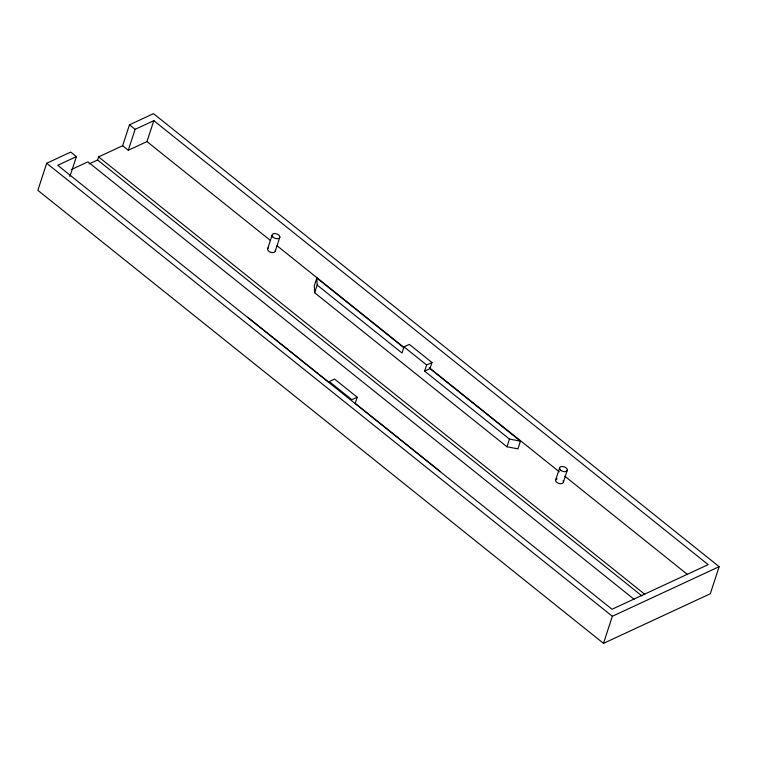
<?xml version="1.0" encoding="UTF-8"?>
<svg xmlns="http://www.w3.org/2000/svg" width="757" height="757" viewBox="0 0 757 757"><rect width="100%" height="100%" fill="white"/><g stroke="black" fill="none" stroke-linecap="round" stroke-linejoin="round"><path stroke-width="1.14" d="M69.909 176.438L76.391 156.614L70.732 152.081L46.697 163.247L37.85 190.329L603.499 643.355L710.303 593.753L719.15 566.671L153.501 113.645L129.475 124.801L122.634 145.732L98.599 156.888L97.596 159.973L89.052 163.938M122.634 145.732L128.293 150.265L135.125 129.333L153.822 120.656L708.155 564.627L612.034 609.262L57.702 165.291L76.391 156.614M128.293 150.265L146.981 141.578L153.822 120.656M267.562 249.053L272.085 235.2M275.321 250.964L279.844 237.111M403.68 347.605L316.833 278.046L314.316 285.739L314.638 292.751L506.953 446.781L517.949 448.835L520.466 441.142L429.967 368.65L424.62 371.129L509.47 439.088L520.466 441.142M314.638 292.751L317.155 285.058L316.833 278.046M357.219 397.217L351.873 399.696L329.248 381.575L334.594 379.096L357.219 397.217L355.203 403.377L440.054 471.327M429.967 368.65L431.973 362.499L409.348 344.378L404.011 346.857L401.995 353.008L317.155 285.058M424.62 371.129L426.636 364.978L431.973 362.499M506.953 446.781L509.47 439.088M555.638 480.08L559.565 468.081M563.378 482.152L567.305 470.154M603.499 643.355L612.347 616.274L719.15 566.671M71.205 169.615L87.926 161.847L634.073 599.27M129.475 124.801L135.125 129.333M404.011 346.857L426.636 364.978M146.981 141.578L270.571 240.575M277.034 245.741L404.314 347.681M429.219 367.628L559.272 471.791M564.807 476.219L687.479 574.468M98.599 156.888L644.756 594.311M97.596 159.973L641.908 595.91M247.728 317.297L328.888 382.294M46.697 163.247L612.347 616.274M563.057 480.837A4.022 2.375 18.1 0 1 561.41 483.647A4.022 2.375 18.1 0 1 556.3 481.84A4.022 2.375 18.1 0 1 557.048 478.708M275.255 250.312A4.022 2.375 18.1 0 1 270.675 252.261A4.022 2.375 18.1 0 1 268.205 247.984M560.426 470.059A4.022 2.375 18.1 0 0 567.069 470.731A4.022 2.375 18.1 0 0 562.811 466.558A4.022 2.375 18.1 0 0 560.426 470.059M273.04 237.178A4.022 2.375 18.1 0 0 279.645 237.707A4.022 2.375 18.1 0 0 275.207 233.591A4.022 2.375 18.1 0 0 273.04 237.178"/></g></svg>
